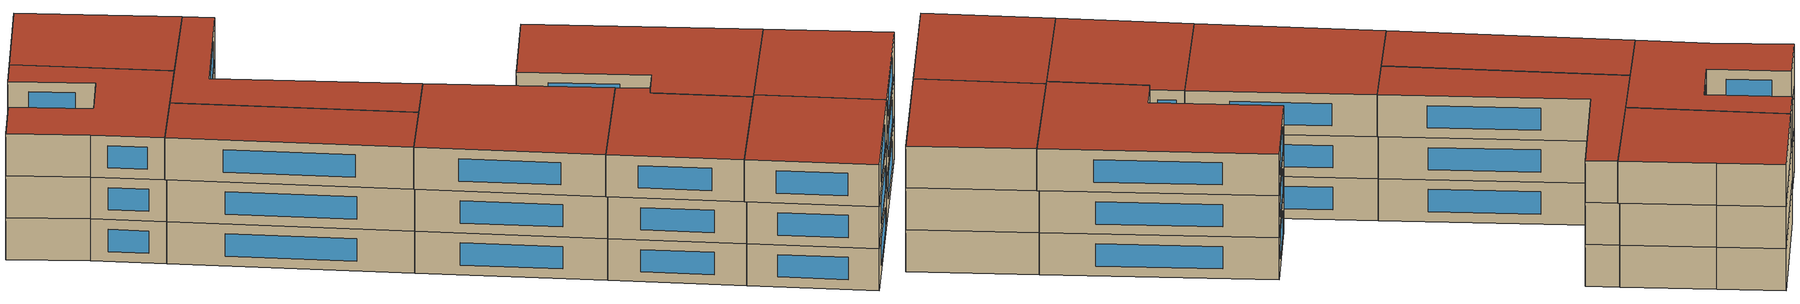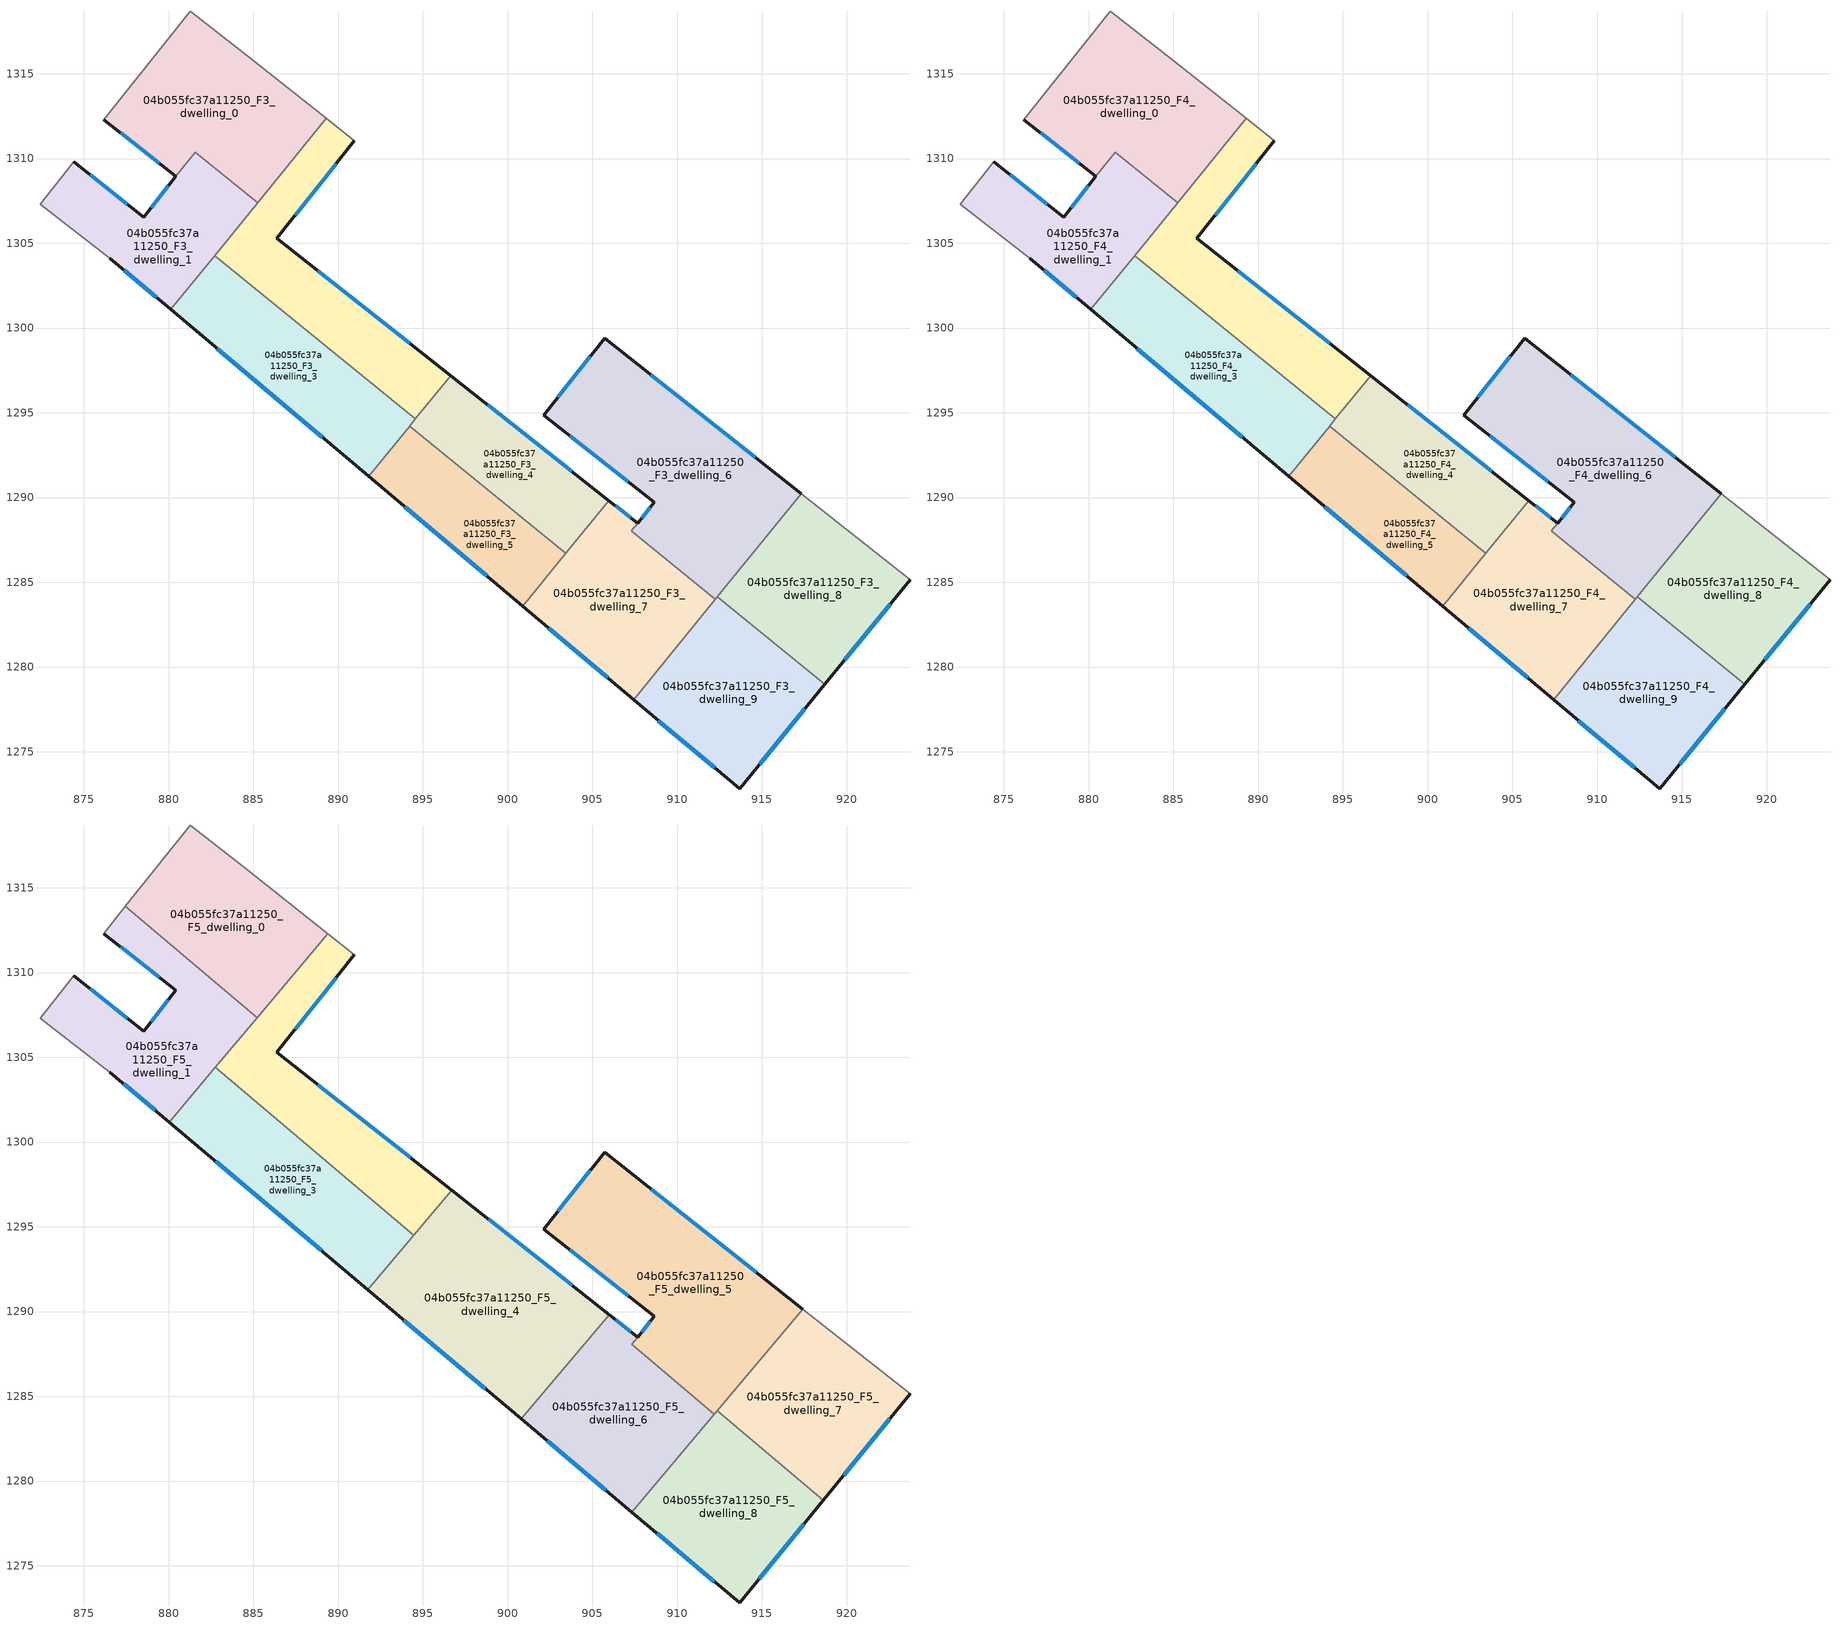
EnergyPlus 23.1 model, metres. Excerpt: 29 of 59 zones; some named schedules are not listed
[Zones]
04b055fc37a11250_F3_dwelling_0
 floor to 04b055fc37a11250_F2_dwelling_0 (EU_floor_Construction): 884.63,1316.06 889.3,1312.37 885.25,1307.39 881.58,1310.38 880.44,1308.95 876.19,1312.3 881.28,1318.7 z9
 wall outside (EU_wall_Construction): 876.19,1312.3 880.44,1308.95 z9:12
 wall adiabatic (EU_wall_Construction): 889.3,1312.37 884.63,1316.06 881.28,1318.7 876.19,1312.3 z9:12
 wall to 04b055fc37a11250_F3_dwelling_2 (EU_wall_Construction): 885.25,1307.39 889.3,1312.37 z9:12
 wall to 04b055fc37a11250_F3_dwelling_1 (EU_wall_Construction): 880.44,1308.95 881.58,1310.38 885.25,1307.39 z9:12
 window (EU_Window_Construction): 877.19,1311.51 879.44,1309.74 z9.7:11.3
04b055fc37a11250_F3_dwelling_1
 floor to 04b055fc37a11250_F2_dwelling_1 (EU_floor_Construction): 885.25,1307.39 880.13,1301.1 876.54,1304.13 872.42,1307.29 874.41,1309.8 878.53,1306.55 880.44,1308.95 881.59,1310.38 z9
 wall outside (EU_wall_Construction): 876.54,1304.13 880.13,1301.1 / 880.44,1308.95 878.53,1306.55 874.41,1309.8 z9:12
 wall adiabatic (EU_wall_Construction): 874.41,1309.8 872.42,1307.29 876.54,1304.13 z9:12
 wall to 04b055fc37a11250_F3_dwelling_3 (EU_wall_Construction): 880.13,1301.1 882.72,1304.28 z9:12
 wall to 04b055fc37a11250_F3_dwelling_2 (EU_wall_Construction): 882.72,1304.28 885.25,1307.39 z9:12
 window (EU_Window_Construction): 877.38,1303.42 879.29,1301.81 / 877.56,1307.31 875.38,1309.04 / 879.99,1308.38 878.97,1307.11 z9.7:11.3
04b055fc37a11250_F3_dwelling_2
 floor to 04b055fc37a11250_F2_dwelling_2 (EU_floor_Construction): 890.97,1311.05 886.39,1305.3 896.65,1297.2 894.57,1294.64 882.72,1304.28 889.3,1312.37 z9
 wall outside (EU_wall_Construction): 896.65,1297.2 886.39,1305.3 890.97,1311.05 z9:12
 wall to 04b055fc37a11250_F3_dwelling_3 (EU_wall_Construction): 882.72,1304.28 894.57,1294.64 z9:12
 wall adiabatic (EU_wall_Construction): 890.97,1311.05 889.3,1312.37 z9:12
 wall to 04b055fc37a11250_F3_dwelling_4 (EU_wall_Construction): 894.57,1294.64 896.65,1297.2 z9:12
 window (EU_Window_Construction): 894.24,1299.1 888.8,1303.39 / 887.47,1306.65 889.89,1309.7 z9.7:11.3
04b055fc37a11250_F3_dwelling_3
 floor to 04b055fc37a11250_F2_dwelling_3 (EU_floor_Construction): 894.57,1294.64 891.81,1291.25 880.13,1301.1 882.72,1304.28 z9
 wall outside (EU_wall_Construction): 880.13,1301.1 891.81,1291.25 z9:12
 wall to 04b055fc37a11250_F3_dwelling_5 (EU_wall_Construction): 891.81,1291.25 894.22,1294.22 z9:12
 wall to 04b055fc37a11250_F3_dwelling_4 (EU_wall_Construction): 894.22,1294.22 894.57,1294.64 z9:12
 window (EU_Window_Construction): 882.88,1298.79 889.07,1293.56 z9.7:11.3
04b055fc37a11250_F3_dwelling_4
 floor to 04b055fc37a11250_F2_dwelling_4 (EU_floor_Construction): 905.98,1289.83 903.45,1286.71 894.22,1294.22 896.65,1297.2 z9
 wall outside (EU_wall_Construction): 905.98,1289.83 896.65,1297.2 z9:12
 wall to 04b055fc37a11250_F3_dwelling_5 (EU_wall_Construction): 894.22,1294.22 903.45,1286.71 z9:12
 wall to 04b055fc37a11250_F3_dwelling_7 (EU_wall_Construction): 903.45,1286.71 905.98,1289.83 z9:12
 window (EU_Window_Construction): 903.79,1291.56 898.84,1295.47 z9.7:11.3
04b055fc37a11250_F3_dwelling_5
 floor to 04b055fc37a11250_F2_dwelling_5 (EU_floor_Construction): 903.45,1286.71 900.9,1283.58 891.81,1291.25 894.22,1294.22 z9
 wall outside (EU_wall_Construction): 891.81,1291.25 900.9,1283.58 z9:12
 wall to 04b055fc37a11250_F3_dwelling_7 (EU_wall_Construction): 900.9,1283.58 903.45,1286.71 z9:12
 window (EU_Window_Construction): 893.95,1289.45 898.77,1285.38 z9.7:11.3
04b055fc37a11250_F3_dwelling_6
 floor to 04b055fc37a11250_F2_dwelling_6 (EU_floor_Construction): 917.32,1290.23 912.26,1284.01 907.31,1288.03 908.66,1289.72 902.13,1294.86 905.73,1299.39 z9
 wall outside (EU_wall_Construction): 917.32,1290.23 905.73,1299.39 902.13,1294.86 908.66,1289.72 907.68,1288.49 z9:12
 wall to 04b055fc37a11250_F3_dwelling_7 (EU_wall_Construction): 907.68,1288.49 907.31,1288.03 / 907.32,1288.03 912.26,1284.01 z9:12
 wall to 04b055fc37a11250_F3_dwelling_8 (EU_wall_Construction): 912.37,1284.15 917.32,1290.23 z9:12
 wall to 04b055fc37a11250_F3_dwelling_9 (EU_wall_Construction): 912.26,1284.01 912.37,1284.15 z9:12
 window (EU_Window_Construction): 908.43,1289.43 907.91,1288.78 / 903.66,1293.65 907.12,1290.93 / 904.89,1298.33 902.98,1295.93 / 914.6,1292.38 908.45,1297.24 z9.7:11.3
04b055fc37a11250_F3_dwelling_7
 floor to 04b055fc37a11250_F2_dwelling_7 (EU_floor_Construction): 907.68,1288.49 907.31,1288.03 912.26,1284.01 907.43,1278.08 900.9,1283.58 905.98,1289.83 z9
 wall outside (EU_wall_Construction): 900.9,1283.58 907.43,1278.08 / 907.68,1288.49 905.98,1289.83 z9:12
 wall to 04b055fc37a11250_F3_dwelling_9 (EU_wall_Construction): 907.43,1278.08 912.26,1284.01 z9:12
 window (EU_Window_Construction): 902.44,1282.29 905.9,1279.37 / 907.28,1288.8 906.38,1289.51 z9.7:11.3
04b055fc37a11250_F3_dwelling_8
 floor to 04b055fc37a11250_F2_dwelling_8 (EU_floor_Construction): 923.74,1285.16 918.72,1278.99 912.38,1284.15 917.32,1290.23 z9
 wall outside (EU_wall_Construction): 918.72,1278.99 923.74,1285.16 z9:12
 wall to 04b055fc37a11250_F3_dwelling_9 (EU_wall_Construction): 912.38,1284.15 918.72,1278.99 z9:12
 wall adiabatic (EU_wall_Construction): 923.74,1285.16 917.32,1290.23 z9:12
 window (EU_Window_Construction): 919.9,1280.44 922.56,1283.71 z9.7:11.3
04b055fc37a11250_F3_dwelling_9
 floor to 04b055fc37a11250_F2_dwelling_9 (EU_floor_Construction): 918.72,1278.99 913.7,1272.81 907.43,1278.08 912.38,1284.15 z9
 wall outside (EU_wall_Construction): 907.43,1278.08 913.7,1272.81 918.72,1278.99 z9:12
 window (EU_Window_Construction): 908.9,1276.84 912.23,1274.05 / 914.88,1274.26 917.54,1277.54 z9.7:11.3
04b055fc37a11250_F4_dwelling_0
 floor to 04b055fc37a11250_F3_dwelling_0 (EU_floor_Construction): 884.63,1316.06 889.3,1312.37 885.25,1307.39 881.58,1310.38 880.44,1308.95 876.19,1312.3 881.28,1318.7 z12
 wall outside (EU_wall_Construction): 876.19,1312.3 880.44,1308.95 z12:15
 wall adiabatic (EU_wall_Construction): 889.3,1312.37 884.63,1316.06 881.28,1318.7 876.19,1312.3 z12:15
 wall to 04b055fc37a11250_F4_dwelling_2 (EU_wall_Construction): 885.25,1307.39 889.3,1312.37 z12:15
 wall to 04b055fc37a11250_F4_dwelling_1 (EU_wall_Construction): 880.44,1308.95 881.58,1310.38 885.25,1307.39 z12:15
 window (EU_Window_Construction): 877.19,1311.51 879.44,1309.74 z12.7:14.3
04b055fc37a11250_F4_dwelling_1
 floor to 04b055fc37a11250_F3_dwelling_1 (EU_floor_Construction): 885.25,1307.39 880.13,1301.1 876.54,1304.13 872.42,1307.29 874.41,1309.8 878.53,1306.55 880.44,1308.95 881.59,1310.38 z12
 wall outside (EU_wall_Construction): 876.54,1304.13 880.13,1301.1 / 880.44,1308.95 878.53,1306.55 874.41,1309.8 z12:15
 wall adiabatic (EU_wall_Construction): 874.41,1309.8 872.42,1307.29 876.54,1304.13 z12:15
 wall to 04b055fc37a11250_F4_dwelling_3 (EU_wall_Construction): 880.13,1301.1 882.72,1304.28 z12:15
 wall to 04b055fc37a11250_F4_dwelling_2 (EU_wall_Construction): 882.72,1304.28 885.25,1307.39 z12:15
 window (EU_Window_Construction): 877.38,1303.42 879.29,1301.81 / 877.56,1307.31 875.38,1309.04 / 879.99,1308.38 878.97,1307.11 z12.7:14.3
04b055fc37a11250_F4_dwelling_2
 floor to 04b055fc37a11250_F3_dwelling_2 (EU_floor_Construction): 890.97,1311.05 886.39,1305.3 896.65,1297.2 894.57,1294.64 882.72,1304.28 889.3,1312.37 z12
 wall outside (EU_wall_Construction): 896.65,1297.2 886.39,1305.3 890.97,1311.05 z12:15
 wall to 04b055fc37a11250_F4_dwelling_3 (EU_wall_Construction): 882.72,1304.28 894.57,1294.64 z12:15
 wall adiabatic (EU_wall_Construction): 890.97,1311.05 889.3,1312.37 z12:15
 wall to 04b055fc37a11250_F4_dwelling_4 (EU_wall_Construction): 894.57,1294.64 896.65,1297.2 z12:15
 window (EU_Window_Construction): 894.24,1299.1 888.8,1303.39 / 887.47,1306.65 889.89,1309.7 z12.7:14.3
04b055fc37a11250_F4_dwelling_3
 floor to 04b055fc37a11250_F3_dwelling_3 (EU_floor_Construction): 894.57,1294.64 891.81,1291.25 880.13,1301.1 882.72,1304.28 z12
 wall outside (EU_wall_Construction): 880.13,1301.1 891.81,1291.25 z12:15
 wall to 04b055fc37a11250_F4_dwelling_5 (EU_wall_Construction): 891.81,1291.25 894.22,1294.22 z12:15
 wall to 04b055fc37a11250_F4_dwelling_4 (EU_wall_Construction): 894.22,1294.22 894.57,1294.64 z12:15
 window (EU_Window_Construction): 882.88,1298.79 889.07,1293.56 z12.7:14.3
04b055fc37a11250_F4_dwelling_4
 floor to 04b055fc37a11250_F3_dwelling_4 (EU_floor_Construction): 905.98,1289.83 903.45,1286.71 894.22,1294.22 896.65,1297.2 z12
 wall outside (EU_wall_Construction): 905.98,1289.83 896.65,1297.2 z12:15
 wall to 04b055fc37a11250_F4_dwelling_5 (EU_wall_Construction): 894.22,1294.22 903.45,1286.71 z12:15
 wall to 04b055fc37a11250_F4_dwelling_7 (EU_wall_Construction): 903.45,1286.71 905.98,1289.83 z12:15
 window (EU_Window_Construction): 903.79,1291.56 898.84,1295.47 z12.7:14.3
 ceiling adiabatic (EU_roof_Construction): 903.4,1286.75 905.7,1289.48 905.98,1289.82 896.7,1297.16 894.24,1294.24 894.22,1294.22 z15; 894.24,1294.24 896.7,1297.16 896.65,1297.2 z15
04b055fc37a11250_F4_dwelling_5
 floor to 04b055fc37a11250_F3_dwelling_5 (EU_floor_Construction): 903.45,1286.71 900.9,1283.58 891.81,1291.25 894.22,1294.22 z12
 wall outside (EU_wall_Construction): 891.81,1291.25 900.9,1283.58 z12:15
 wall to 04b055fc37a11250_F4_dwelling_7 (EU_wall_Construction): 900.9,1283.58 903.45,1286.71 z12:15
 window (EU_Window_Construction): 893.95,1289.45 898.77,1285.38 z12.7:14.3
 ceiling adiabatic (EU_roof_Construction): 900.8,1283.67 903.4,1286.75 894.22,1294.22 891.81,1291.25 z15
04b055fc37a11250_F4_dwelling_6
 floor to 04b055fc37a11250_F3_dwelling_6 (EU_floor_Construction): 917.32,1290.23 912.26,1284.01 907.31,1288.03 908.66,1289.72 902.13,1294.86 905.73,1299.39 z12
 wall outside (EU_wall_Construction): 917.32,1290.23 905.73,1299.39 902.13,1294.86 908.66,1289.72 907.68,1288.49 z12:15
 wall to 04b055fc37a11250_F4_dwelling_7 (EU_wall_Construction): 907.68,1288.49 907.31,1288.03 / 907.32,1288.03 912.26,1284.01 z12:15
 wall to 04b055fc37a11250_F4_dwelling_8 (EU_wall_Construction): 912.37,1284.15 917.32,1290.23 z12:15
 wall to 04b055fc37a11250_F4_dwelling_9 (EU_wall_Construction): 912.26,1284.01 912.37,1284.15 z12:15
 window (EU_Window_Construction): 908.43,1289.43 907.91,1288.78 / 903.66,1293.65 907.12,1290.93 / 904.89,1298.33 902.98,1295.93 / 914.6,1292.38 908.45,1297.24 z12.7:14.3
04b055fc37a11250_F4_dwelling_7
 floor to 04b055fc37a11250_F3_dwelling_7 (EU_floor_Construction): 907.68,1288.49 907.31,1288.03 912.26,1284.01 907.43,1278.08 900.9,1283.58 905.98,1289.83 z12
 wall outside (EU_wall_Construction): 900.9,1283.58 907.43,1278.08 / 907.68,1288.49 905.98,1289.83 z12:15
 wall to 04b055fc37a11250_F4_dwelling_9 (EU_wall_Construction): 907.43,1278.08 912.26,1284.01 z12:15
 window (EU_Window_Construction): 902.44,1282.29 905.9,1279.37 / 907.28,1288.8 906.38,1289.51 z12.7:14.3
04b055fc37a11250_F4_dwelling_8
 floor to 04b055fc37a11250_F3_dwelling_8 (EU_floor_Construction): 923.74,1285.16 918.72,1278.99 912.38,1284.15 917.32,1290.23 z12
 wall outside (EU_wall_Construction): 918.72,1278.99 923.74,1285.16 z12:15
 wall to 04b055fc37a11250_F4_dwelling_9 (EU_wall_Construction): 912.38,1284.15 918.72,1278.99 z12:15
 wall adiabatic (EU_wall_Construction): 923.74,1285.16 917.32,1290.23 z12:15
 window (EU_Window_Construction): 919.9,1280.44 922.56,1283.71 z12.7:14.3
04b055fc37a11250_F4_dwelling_9
 floor to 04b055fc37a11250_F3_dwelling_9 (EU_floor_Construction): 918.72,1278.99 913.7,1272.81 907.43,1278.08 912.38,1284.15 z12
 wall outside (EU_wall_Construction): 907.43,1278.08 913.7,1272.81 918.72,1278.99 z12:15
 window (EU_Window_Construction): 908.9,1276.84 912.23,1274.05 / 914.88,1274.26 917.54,1277.54 z12.7:14.3
04b055fc37a11250_F5_dwelling_0
 floor to 04b055fc37a11250_F4_dwelling_0 (EU_floor_Construction): 884.63,1316.06 889.3,1312.37 885.25,1307.39 883.27,1309 877.46,1313.9 881.28,1318.7 z15
 floor to 04b055fc37a11250_F4_dwelling_2 (EU_floor_Construction): 889.4,1312.29 885.24,1307.35 885.22,1307.36 889.3,1312.37 z15
 floor to 04b055fc37a11250_F4_dwelling_1 (EU_floor_Construction): 885.25,1307.39 885.22,1307.36 883.27,1309 z15
 wall to 04b055fc37a11250_F5_dwelling_1 (EU_wall_Construction): 877.46,1313.9 885.24,1307.35 z15:18
 wall adiabatic (EU_wall_Construction): 889.4,1312.29 884.63,1316.06 881.28,1318.7 877.46,1313.9 z15:18
 wall to 04b055fc37a11250_F5_dwelling_2 (EU_wall_Construction): 885.24,1307.35 889.4,1312.29 z15:18
 roof outside (EU_roof_Construction): 885.24,1307.35 889.4,1312.29 884.63,1316.06 881.28,1318.7 877.46,1313.9 z18
04b055fc37a11250_F5_dwelling_1
 floor to 04b055fc37a11250_F4_dwelling_1 (EU_floor_Construction): 883.27,1309.01 885.22,1307.36 884.7,1306.71 880.04,1301.18 876.54,1304.13 872.42,1307.29 874.41,1309.8 878.53,1306.55 880.44,1308.95 881.59,1310.38 z15
 floor to 04b055fc37a11250_F4_dwelling_0 (EU_floor_Construction): 881.59,1310.38 880.44,1308.95 876.19,1312.3 877.46,1313.9 883.27,1309.01 z15
 wall outside (EU_wall_Construction): 876.19,1312.3 880.44,1308.95 878.53,1306.55 874.41,1309.8 / 876.54,1304.13 880.04,1301.18 z15:18
 wall adiabatic (EU_wall_Construction): 877.46,1313.9 876.19,1312.3 / 874.41,1309.8 872.42,1307.29 876.54,1304.13 z15:18
 wall to 04b055fc37a11250_F5_dwelling_3 (EU_wall_Construction): 880.04,1301.18 882.75,1304.4 z15:18
 wall to 04b055fc37a11250_F5_dwelling_2 (EU_wall_Construction): 882.75,1304.4 885.24,1307.35 z15:18
 window (EU_Window_Construction): 879.99,1308.39 878.98,1307.11 / 877.19,1311.51 879.44,1309.74 / 877.36,1303.44 879.21,1301.87 / 877.56,1307.31 875.38,1309.04 z15.7:17.3
 roof outside (EU_roof_Construction): 880.04,1301.18 885.24,1307.35 877.46,1313.9 876.19,1312.3 880.44,1308.95 878.53,1306.55 874.41,1309.8 872.42,1307.29 876.54,1304.13 z18
04b055fc37a11250_F5_dwelling_2
 floor to 04b055fc37a11250_F4_dwelling_2 (EU_floor_Construction): 890.97,1311.05 886.39,1305.3 896.65,1297.2 894.57,1294.64 887.89,1300.07 882.79,1304.37 884.7,1306.71 889.4,1312.29 z15
 floor to 04b055fc37a11250_F4_dwelling_3 (EU_floor_Construction): 894.57,1294.64 894.47,1294.52 887.89,1300.07 z15
 floor to 04b055fc37a11250_F4_dwelling_1 (EU_floor_Construction): 884.69,1306.7 882.79,1304.37 882.75,1304.4 z15
 floor adiabatic (EU_floor_Construction): 896.7,1297.16 894.47,1294.52 896.65,1297.2 z15
 wall outside (EU_wall_Construction): 896.7,1297.16 886.39,1305.3 890.97,1311.05 z15:18
 wall to 04b055fc37a11250_F5_dwelling_3 (EU_wall_Construction): 882.75,1304.4 894.48,1294.52 z15:18
 wall adiabatic (EU_wall_Construction): 890.97,1311.05 889.4,1312.29 z15:18
 wall to 04b055fc37a11250_F5_dwelling_4 (EU_wall_Construction): 894.48,1294.52 896.7,1297.16 z15:18
 window (EU_Window_Construction): 894.28,1299.07 888.81,1303.39 / 887.47,1306.65 889.89,1309.7 z15.7:17.3
 roof outside (EU_roof_Construction): 894.48,1294.52 896.7,1297.16 886.39,1305.3 890.97,1311.05 889.4,1312.29 882.75,1304.4 z18
04b055fc37a11250_F5_dwelling_3
 floor to 04b055fc37a11250_F4_dwelling_3 (EU_floor_Construction): 887.89,1300.07 894.47,1294.52 894.25,1294.25 891.76,1291.29 880.13,1301.1 882.72,1304.28 z15
 floor to 04b055fc37a11250_F4_dwelling_1 (EU_floor_Construction): 882.79,1304.37 880.13,1301.1 880.04,1301.18 882.75,1304.4 z15
 floor to 04b055fc37a11250_F4_dwelling_2 (EU_floor_Construction): 887.89,1300.07 882.72,1304.28 882.79,1304.37 z15
 wall outside (EU_wall_Construction): 880.04,1301.18 891.76,1291.29 z15:18
 wall to 04b055fc37a11250_F5_dwelling_4 (EU_wall_Construction): 891.76,1291.29 894.48,1294.52 z15:18
 window (EU_Window_Construction): 882.79,1298.86 889.01,1293.62 z15.7:17.3
 roof outside (EU_roof_Construction): 891.76,1291.29 894.48,1294.52 882.75,1304.4 880.04,1301.18 z18
04b055fc37a11250_F5_dwelling_4
 floor to 04b055fc37a11250_F4_dwelling_3 (EU_floor_Construction): 894.25,1294.25 891.81,1291.25 891.76,1291.29 z15
 floor adiabatic (EU_floor_Construction): 905.99,1289.82 900.8,1283.67 891.81,1291.25 894.25,1294.25 896.7,1297.16 z15
 wall outside (EU_wall_Construction): 905.99,1289.82 896.7,1297.16 / 891.76,1291.29 900.8,1283.67 z15:18
 wall to 04b055fc37a11250_F5_dwelling_6 (EU_wall_Construction): 900.8,1283.67 905.99,1289.82 z15:18
 window (EU_Window_Construction): 903.81,1291.54 898.88,1295.43 / 893.88,1289.5 898.68,1285.46 z15.7:17.3
 roof outside (EU_roof_Construction): 900.8,1283.67 905.99,1289.82 896.7,1297.16 891.76,1291.29 z18
04b055fc37a11250_F5_dwelling_5
 floor to 04b055fc37a11250_F4_dwelling_6 (EU_floor_Construction): 917.32,1290.23 912.37,1284.15 912.25,1284.01 909.11,1286.57 907.34,1288.06 908.66,1289.72 902.13,1294.86 905.73,1299.39 z15
 floor to 04b055fc37a11250_F4_dwelling_7 (EU_floor_Construction): 912.25,1284.01 912.21,1283.96 909.11,1286.57 z15
 floor to 04b055fc37a11250_F4_dwelling_8 (EU_floor_Construction): 917.43,1290.15 912.41,1284.2 917.32,1290.23 z15
 wall outside (EU_wall_Construction): 917.43,1290.15 905.73,1299.39 902.13,1294.86 908.66,1289.72 907.68,1288.49 z15:18
 wall to 04b055fc37a11250_F5_dwelling_6 (EU_wall_Construction): 907.68,1288.49 907.34,1288.06 912.21,1283.96 z15:18
 wall to 04b055fc37a11250_F5_dwelling_7 (EU_wall_Construction): 912.38,1284.16 917.43,1290.15 z15:18
 wall to 04b055fc37a11250_F5_dwelling_8 (EU_wall_Construction): 912.21,1283.96 912.38,1284.16 z15:18
 window (EU_Window_Construction): 908.43,1289.43 907.91,1288.78 / 903.66,1293.65 907.12,1290.93 / 904.89,1298.33 902.98,1295.93 / 914.68,1292.32 908.48,1297.22 z15.7:17.3
 roof outside (EU_roof_Construction): 912.21,1283.96 917.43,1290.15 905.73,1299.39 902.13,1294.86 908.66,1289.72 907.34,1288.06 z18
04b055fc37a11250_F5_dwelling_6
 floor to 04b055fc37a11250_F4_dwelling_5 (EU_floor_Construction): 903.45,1286.71 900.9,1283.58 900.8,1283.67 903.4,1286.75 z15
 floor to 04b055fc37a11250_F4_dwelling_4 (EU_floor_Construction): 905.7,1289.48 903.45,1286.71 903.4,1286.75 z15
 floor to 04b055fc37a11250_F4_dwelling_6 (EU_floor_Construction): 907.68,1288.49 907.34,1288.06 909.11,1286.57 907.31,1288.03 z15
 floor to 04b055fc37a11250_F4_dwelling_7 (EU_floor_Construction): 909.11,1286.57 912.21,1283.96 907.33,1278.17 900.9,1283.58 905.7,1289.48 905.99,1289.82 907.68,1288.49 907.31,1288.03 z15
 wall outside (EU_wall_Construction): 900.8,1283.67 907.33,1278.17 / 907.68,1288.49 905.99,1289.82 z15:18
 wall to 04b055fc37a11250_F5_dwelling_8 (EU_wall_Construction): 907.33,1278.17 912.21,1283.96 z15:18
 window (EU_Window_Construction): 902.33,1282.38 905.8,1279.46 / 907.28,1288.8 906.38,1289.51 z15.7:17.3
 roof outside (EU_roof_Construction): 907.33,1278.17 912.21,1283.96 907.34,1288.06 907.68,1288.49 905.99,1289.82 900.8,1283.67 z18
04b055fc37a11250_F5_dwelling_7
 floor to 04b055fc37a11250_F4_dwelling_8 (EU_floor_Construction): 923.74,1285.16 918.72,1278.99 912.63,1283.94 912.38,1284.16 912.41,1284.2 917.43,1290.15 z15
 floor to 04b055fc37a11250_F4_dwelling_9 (EU_floor_Construction): 918.72,1278.99 918.64,1278.88 912.63,1283.94 z15
 wall outside (EU_wall_Construction): 918.64,1278.88 923.74,1285.16 z15:18
 wall to 04b055fc37a11250_F5_dwelling_8 (EU_wall_Construction): 912.38,1284.16 918.64,1278.88 z15:18
 wall adiabatic (EU_wall_Construction): 923.74,1285.16 917.43,1290.15 z15:18
 window (EU_Window_Construction): 919.84,1280.36 922.54,1283.69 z15.7:17.3
 roof outside (EU_roof_Construction): 918.64,1278.88 923.74,1285.16 917.43,1290.15 912.38,1284.16 z18
04b055fc37a11250_F5_dwelling_8
 floor outside (EU_floor_Construction): 912.38,1284.15 912.26,1284.01 907.33,1278.17 z15
 floor to 04b055fc37a11250_F4_dwelling_9 (EU_floor_Construction): 918.64,1278.88 913.7,1272.81 907.43,1278.08 912.38,1284.15 912.63,1283.94 z15
 floor to 04b055fc37a11250_F4_dwelling_7 (EU_floor_Construction): 912.26,1284.01 907.43,1278.08 907.33,1278.17 z15
 wall outside (EU_wall_Construction): 907.33,1278.17 913.7,1272.81 918.64,1278.88 z15:18
 window (EU_Window_Construction): 908.82,1276.91 912.2,1274.07 / 914.86,1274.24 917.48,1277.46 z15.7:17.3
 roof outside (EU_roof_Construction): 913.7,1272.81 918.64,1278.88 912.38,1284.16 907.33,1278.17 z18
[Building]
EU S2 Campaign: North Axis=0; Terrain=City; Solar Distribution=FullExterior
[Site:Location]
Budapest.Ferenc.Liszt.Intl.AP: Latitude=47.437; Longitude=19.256; Time Zone=1; Elevation=185
[SizingPeriod:WeatherFileDays]
AnnualSizingPeriod: Begin Month=1; Begin Day of Month=1; End Month=12; End Day of Month=31; Day of Week for Start Day=Monday; Use Weather File Daylight Saving Period=No; Use Weather File Rain and Snow Indicators=No
[MATERIAL]
EU_InternalMass_Material: Roughness=MediumRough; Thickness=0.1; Conductivity=1; Density=1800; Specific Heat=900; Thermal Absorptance=0.9; Solar Absorptance=0.7; Visible Absorptance=0.7
[MATERIAL:NOMASS] Roughness=MediumRough; Thermal Absorptance=0.9; Solar Absorptance=0.7; Visible Absorptance=0.7
Name | Thermal Resistance
EU_wall_NoMass | 0.832559
EU_roof_NoMass | 1.39638
EU_floor_NoMass | 0.872794
[WINDOWMATERIAL:SIMPLEGLAZINGSYSTEM]
EU_Window_SimpleGlazing: UFactor=2.79869; Solar Heat Gain Coefficient=0.75; Visible Transmittance=0.75
[CONSTRUCTION]
EU_wall_Construction: EU_wall_NoMass
EU_roof_Construction: EU_roof_NoMass
EU_floor_Construction: EU_floor_NoMass
EU_Window_Construction: EU_Window_SimpleGlazing
EU_InternalMass_Construction: EU_InternalMass_Material
[ZONE] Type=1; Multiplier=1; Ceiling Height=autocalculate; Floor Area=autocalculate; Part of Total Floor Area=Yes
Name | Volume
04b055fc37a11250_F3_dwelling_0; 04b055fc37a11250_F4_dwelling_0 | 224.225
04b055fc37a11250_F5_dwelling_0 | 193.878
04b055fc37a11250_F3_dwelling_1; 04b055fc37a11250_F4_dwelling_1 | 163.487
04b055fc37a11250_F5_dwelling_1; 04b055fc37a11250_F3_dwelling_3; 04b055fc37a11250_F4_dwelling_3 | 193.87
04b055fc37a11250_F3_dwelling_2; 04b055fc37a11250_F4_dwelling_2 | 193.877
04b055fc37a11250_F5_dwelling_2 | 193.854
04b055fc37a11250_F5_dwelling_3 | 193.859
04b055fc37a11250_F3_dwelling_4; 04b055fc37a11250_F4_dwelling_4 | 140.153
04b055fc37a11250_F5_dwelling_4 | 278.77
04b055fc37a11250_F3_dwelling_5; 04b055fc37a11250_F4_dwelling_5 | 140.13
04b055fc37a11250_F5_dwelling_5 | 299.537
04b055fc37a11250_F3_dwelling_6; 04b055fc37a11250_F4_dwelling_6 | 297.654
04b055fc37a11250_F5_dwelling_6 | 197.139
04b055fc37a11250_F3_dwelling_7; 04b055fc37a11250_F4_dwelling_7 | 197.529
04b055fc37a11250_F5_dwelling_7 | 193.856
04b055fc37a11250_F3_dwelling_8; 04b055fc37a11250_F4_dwelling_8 | 193.865
04b055fc37a11250_F5_dwelling_8 | 193.883
04b055fc37a11250_F3_dwelling_9; 04b055fc37a11250_F4_dwelling_9 | 193.862
[INTERNALMASS] Construction=EU_InternalMass_Construction
Name | Zone or ZoneList | Surface Area
04b055fc37a11250_F3_dwelling_0_EU_InternalMass | 04b055fc37a11250_F3_dwelling_0 | 74.7411
04b055fc37a11250_F3_dwelling_1_EU_InternalMass | 04b055fc37a11250_F3_dwelling_1 | 54.5002
04b055fc37a11250_F3_dwelling_2_EU_InternalMass | 04b055fc37a11250_F3_dwelling_2 | 64.6256
04b055fc37a11250_F3_dwelling_3_EU_InternalMass | 04b055fc37a11250_F3_dwelling_3 | 64.6232
04b055fc37a11250_F3_dwelling_4_EU_InternalMass | 04b055fc37a11250_F3_dwelling_4 | 46.7178
04b055fc37a11250_F3_dwelling_5_EU_InternalMass | 04b055fc37a11250_F3_dwelling_5 | 46.7098
04b055fc37a11250_F3_dwelling_6_EU_InternalMass | 04b055fc37a11250_F3_dwelling_6 | 99.2135
04b055fc37a11250_F3_dwelling_7_EU_InternalMass | 04b055fc37a11250_F3_dwelling_7 | 65.853
04b055fc37a11250_F3_dwelling_8_EU_InternalMass | 04b055fc37a11250_F3_dwelling_8 | 64.6218
04b055fc37a11250_F3_dwelling_9_EU_InternalMass | 04b055fc37a11250_F3_dwelling_9 | 64.6206
04b055fc37a11250_F4_dwelling_0_EU_InternalMass | 04b055fc37a11250_F4_dwelling_0 | 74.7411
04b055fc37a11250_F4_dwelling_1_EU_InternalMass | 04b055fc37a11250_F4_dwelling_1 | 54.5002
04b055fc37a11250_F4_dwelling_2_EU_InternalMass | 04b055fc37a11250_F4_dwelling_2 | 64.6256
04b055fc37a11250_F4_dwelling_3_EU_InternalMass | 04b055fc37a11250_F4_dwelling_3 | 64.6232
04b055fc37a11250_F4_dwelling_4_EU_InternalMass | 04b055fc37a11250_F4_dwelling_4 | 46.7178
04b055fc37a11250_F4_dwelling_5_EU_InternalMass | 04b055fc37a11250_F4_dwelling_5 | 46.7098
04b055fc37a11250_F4_dwelling_6_EU_InternalMass | 04b055fc37a11250_F4_dwelling_6 | 99.2135
04b055fc37a11250_F4_dwelling_7_EU_InternalMass | 04b055fc37a11250_F4_dwelling_7 | 65.853
04b055fc37a11250_F4_dwelling_8_EU_InternalMass | 04b055fc37a11250_F4_dwelling_8 | 64.6218
04b055fc37a11250_F4_dwelling_9_EU_InternalMass | 04b055fc37a11250_F4_dwelling_9 | 64.6206
04b055fc37a11250_F5_dwelling_0_EU_InternalMass | 04b055fc37a11250_F5_dwelling_0 | 64.626
04b055fc37a11250_F5_dwelling_1_EU_InternalMass | 04b055fc37a11250_F5_dwelling_1 | 64.6234
04b055fc37a11250_F5_dwelling_2_EU_InternalMass | 04b055fc37a11250_F5_dwelling_2 | 64.6179
04b055fc37a11250_F5_dwelling_3_EU_InternalMass | 04b055fc37a11250_F5_dwelling_3 | 64.6197
04b055fc37a11250_F5_dwelling_4_EU_InternalMass | 04b055fc37a11250_F5_dwelling_4 | 92.9262
04b055fc37a11250_F5_dwelling_5_EU_InternalMass | 04b055fc37a11250_F5_dwelling_5 | 99.8458
04b055fc37a11250_F5_dwelling_6_EU_InternalMass | 04b055fc37a11250_F5_dwelling_6 | 65.719
04b055fc37a11250_F5_dwelling_7_EU_InternalMass | 04b055fc37a11250_F5_dwelling_7 | 64.6185
04b055fc37a11250_F5_dwelling_8_EU_InternalMass | 04b055fc37a11250_F5_dwelling_8 | 64.6278
[OTHEREQUIPMENT] Fuel Type=Electricity; Design Level Calculation Method=Watts/Area; Power per Zone Floor Area=1; Fraction Latent=0; Fraction Radiant=0; Fraction Lost=0; Carbon Dioxide Generation Rate=0; EndUse Subcategory=EU_Step8_InternalGains
Name | Zone or ZoneList or Space or SpaceList | Schedule
EU_Step8_InternalGain_04b055fc37a11250_F3_dwelling_0_f000 | 04b055fc37a11250_F3_dwelling_0 | EU_Step8_GainSchedule_04b055fc37a11250_F3_dwelling_0_f000
EU_Step8_InternalGain_04b055fc37a11250_F3_dwelling_1_f000 | 04b055fc37a11250_F3_dwelling_1 | EU_Step8_GainSchedule_04b055fc37a11250_F3_dwelling_1_f000
EU_Step8_InternalGain_04b055fc37a11250_F3_dwelling_2_f000 | 04b055fc37a11250_F3_dwelling_2 | EU_Step8_GainSchedule_04b055fc37a11250_F3_dwelling_2_f000
EU_Step8_InternalGain_04b055fc37a11250_F3_dwelling_3_f000 | 04b055fc37a11250_F3_dwelling_3 | EU_Step8_GainSchedule_04b055fc37a11250_F3_dwelling_3_f000
EU_Step8_InternalGain_04b055fc37a11250_F3_dwelling_4_f000 | 04b055fc37a11250_F3_dwelling_4 | EU_Step8_GainSchedule_04b055fc37a11250_F3_dwelling_4_f000
EU_Step8_InternalGain_04b055fc37a11250_F3_dwelling_5_f000 | 04b055fc37a11250_F3_dwelling_5 | EU_Step8_GainSchedule_04b055fc37a11250_F3_dwelling_5_f000
EU_Step8_InternalGain_04b055fc37a11250_F3_dwelling_6_f000 | 04b055fc37a11250_F3_dwelling_6 | EU_Step8_GainSchedule_04b055fc37a11250_F3_dwelling_6_f000
EU_Step8_InternalGain_04b055fc37a11250_F3_dwelling_7_f000 | 04b055fc37a11250_F3_dwelling_7 | EU_Step8_GainSchedule_04b055fc37a11250_F3_dwelling_7_f000
EU_Step8_InternalGain_04b055fc37a11250_F3_dwelling_8_f000 | 04b055fc37a11250_F3_dwelling_8 | EU_Step8_GainSchedule_04b055fc37a11250_F3_dwelling_8_f000
EU_Step8_InternalGain_04b055fc37a11250_F3_dwelling_9_f000 | 04b055fc37a11250_F3_dwelling_9 | EU_Step8_GainSchedule_04b055fc37a11250_F3_dwelling_9_f000
EU_Step8_InternalGain_04b055fc37a11250_F4_dwelling_0_f000 | 04b055fc37a11250_F4_dwelling_0 | EU_Step8_GainSchedule_04b055fc37a11250_F4_dwelling_0_f000
EU_Step8_InternalGain_04b055fc37a11250_F4_dwelling_1_f000 | 04b055fc37a11250_F4_dwelling_1 | EU_Step8_GainSchedule_04b055fc37a11250_F4_dwelling_1_f000
EU_Step8_InternalGain_04b055fc37a11250_F4_dwelling_2_f000 | 04b055fc37a11250_F4_dwelling_2 | EU_Step8_GainSchedule_04b055fc37a11250_F4_dwelling_2_f000
EU_Step8_InternalGain_04b055fc37a11250_F4_dwelling_3_f000 | 04b055fc37a11250_F4_dwelling_3 | EU_Step8_GainSchedule_04b055fc37a11250_F4_dwelling_3_f000
EU_Step8_InternalGain_04b055fc37a11250_F4_dwelling_4_f000 | 04b055fc37a11250_F4_dwelling_4 | EU_Step8_GainSchedule_04b055fc37a11250_F4_dwelling_4_f000
EU_Step8_InternalGain_04b055fc37a11250_F4_dwelling_5_f000 | 04b055fc37a11250_F4_dwelling_5 | EU_Step8_GainSchedule_04b055fc37a11250_F4_dwelling_5_f000
EU_Step8_InternalGain_04b055fc37a11250_F4_dwelling_6_f000 | 04b055fc37a11250_F4_dwelling_6 | EU_Step8_GainSchedule_04b055fc37a11250_F4_dwelling_6_f000
EU_Step8_InternalGain_04b055fc37a11250_F4_dwelling_7_f000 | 04b055fc37a11250_F4_dwelling_7 | EU_Step8_GainSchedule_04b055fc37a11250_F4_dwelling_7_f000
EU_Step8_InternalGain_04b055fc37a11250_F4_dwelling_8_f000 | 04b055fc37a11250_F4_dwelling_8 | EU_Step8_GainSchedule_04b055fc37a11250_F4_dwelling_8_f000
EU_Step8_InternalGain_04b055fc37a11250_F4_dwelling_9_f000 | 04b055fc37a11250_F4_dwelling_9 | EU_Step8_GainSchedule_04b055fc37a11250_F4_dwelling_9_f000
EU_Step8_InternalGain_04b055fc37a11250_F5_dwelling_0_f000 | 04b055fc37a11250_F5_dwelling_0 | EU_Step8_GainSchedule_04b055fc37a11250_F5_dwelling_0_f000
EU_Step8_InternalGain_04b055fc37a11250_F5_dwelling_1_f000 | 04b055fc37a11250_F5_dwelling_1 | EU_Step8_GainSchedule_04b055fc37a11250_F5_dwelling_1_f000
EU_Step8_InternalGain_04b055fc37a11250_F5_dwelling_2_f000 | 04b055fc37a11250_F5_dwelling_2 | EU_Step8_GainSchedule_04b055fc37a11250_F5_dwelling_2_f000
EU_Step8_InternalGain_04b055fc37a11250_F5_dwelling_3_f000 | 04b055fc37a11250_F5_dwelling_3 | EU_Step8_GainSchedule_04b055fc37a11250_F5_dwelling_3_f000
EU_Step8_InternalGain_04b055fc37a11250_F5_dwelling_4_f000 | 04b055fc37a11250_F5_dwelling_4 | EU_Step8_GainSchedule_04b055fc37a11250_F5_dwelling_4_f000
EU_Step8_InternalGain_04b055fc37a11250_F5_dwelling_5_f000 | 04b055fc37a11250_F5_dwelling_5 | EU_Step8_GainSchedule_04b055fc37a11250_F5_dwelling_5_f000
EU_Step8_InternalGain_04b055fc37a11250_F5_dwelling_6_f000 | 04b055fc37a11250_F5_dwelling_6 | EU_Step8_GainSchedule_04b055fc37a11250_F5_dwelling_6_f000
EU_Step8_InternalGain_04b055fc37a11250_F5_dwelling_7_f000 | 04b055fc37a11250_F5_dwelling_7 | EU_Step8_GainSchedule_04b055fc37a11250_F5_dwelling_7_f000
EU_Step8_InternalGain_04b055fc37a11250_F5_dwelling_8_f000 | 04b055fc37a11250_F5_dwelling_8 | EU_Step8_GainSchedule_04b055fc37a11250_F5_dwelling_8_f000
[ZONEVENTILATION:DESIGNFLOWRATE] Schedule=EU_AlwaysOn; Design Flow Rate Calculation Method=AirChanges/Hour; Air Changes per Hour=0.475469; Ventilation Type=Natural; Fan Pressure Rise=0; Fan Total Efficiency=1; Constant Term Coefficient=1; Temperature Term Coefficient=0; Velocity Term Coefficient=0; Velocity Squared Term Coefficient=0; Minimum Indoor Temperature=-100; Maximum Indoor Temperature=100; Delta Temperature=-100; Minimum Outdoor Temperature=-100; Maximum Outdoor Temperature=100; Maximum Wind Speed=40
Name | Zone or ZoneList or Space or SpaceList
EU_ConstantAir_04b055fc37a11250_F3_dwelling_0 | 04b055fc37a11250_F3_dwelling_0
EU_ConstantAir_04b055fc37a11250_F3_dwelling_1 | 04b055fc37a11250_F3_dwelling_1
EU_ConstantAir_04b055fc37a11250_F3_dwelling_2 | 04b055fc37a11250_F3_dwelling_2
EU_ConstantAir_04b055fc37a11250_F3_dwelling_3 | 04b055fc37a11250_F3_dwelling_3
EU_ConstantAir_04b055fc37a11250_F3_dwelling_4 | 04b055fc37a11250_F3_dwelling_4
EU_ConstantAir_04b055fc37a11250_F3_dwelling_5 | 04b055fc37a11250_F3_dwelling_5
EU_ConstantAir_04b055fc37a11250_F3_dwelling_6 | 04b055fc37a11250_F3_dwelling_6
EU_ConstantAir_04b055fc37a11250_F3_dwelling_7 | 04b055fc37a11250_F3_dwelling_7
EU_ConstantAir_04b055fc37a11250_F3_dwelling_8 | 04b055fc37a11250_F3_dwelling_8
EU_ConstantAir_04b055fc37a11250_F3_dwelling_9 | 04b055fc37a11250_F3_dwelling_9
EU_ConstantAir_04b055fc37a11250_F4_dwelling_0 | 04b055fc37a11250_F4_dwelling_0
EU_ConstantAir_04b055fc37a11250_F4_dwelling_1 | 04b055fc37a11250_F4_dwelling_1
EU_ConstantAir_04b055fc37a11250_F4_dwelling_2 | 04b055fc37a11250_F4_dwelling_2
EU_ConstantAir_04b055fc37a11250_F4_dwelling_3 | 04b055fc37a11250_F4_dwelling_3
EU_ConstantAir_04b055fc37a11250_F4_dwelling_4 | 04b055fc37a11250_F4_dwelling_4
EU_ConstantAir_04b055fc37a11250_F4_dwelling_5 | 04b055fc37a11250_F4_dwelling_5
EU_ConstantAir_04b055fc37a11250_F4_dwelling_6 | 04b055fc37a11250_F4_dwelling_6
EU_ConstantAir_04b055fc37a11250_F4_dwelling_7 | 04b055fc37a11250_F4_dwelling_7
EU_ConstantAir_04b055fc37a11250_F4_dwelling_8 | 04b055fc37a11250_F4_dwelling_8
EU_ConstantAir_04b055fc37a11250_F4_dwelling_9 | 04b055fc37a11250_F4_dwelling_9
EU_ConstantAir_04b055fc37a11250_F5_dwelling_0 | 04b055fc37a11250_F5_dwelling_0
EU_ConstantAir_04b055fc37a11250_F5_dwelling_1 | 04b055fc37a11250_F5_dwelling_1
EU_ConstantAir_04b055fc37a11250_F5_dwelling_2 | 04b055fc37a11250_F5_dwelling_2
EU_ConstantAir_04b055fc37a11250_F5_dwelling_3 | 04b055fc37a11250_F5_dwelling_3
EU_ConstantAir_04b055fc37a11250_F5_dwelling_4 | 04b055fc37a11250_F5_dwelling_4
EU_ConstantAir_04b055fc37a11250_F5_dwelling_5 | 04b055fc37a11250_F5_dwelling_5
EU_ConstantAir_04b055fc37a11250_F5_dwelling_6 | 04b055fc37a11250_F5_dwelling_6
EU_ConstantAir_04b055fc37a11250_F5_dwelling_7 | 04b055fc37a11250_F5_dwelling_7
EU_ConstantAir_04b055fc37a11250_F5_dwelling_8 | 04b055fc37a11250_F5_dwelling_8
[HVACTEMPLATE:ZONE:IDEALLOADSAIRSYSTEM] System Availability Schedule=EU_AlwaysOn; Maximum Heating Supply Air Temperature=50; Minimum Cooling Supply Air Temperature=13; Maximum Heating Supply Air Humidity Ratio=0.0156; Minimum Cooling Supply Air Humidity Ratio=0.0077; Heating Limit=NoLimit; Cooling Limit=NoLimit; Heating Availability Schedule=EU_AlwaysOn; Cooling Availability Schedule=EU_CoolingOff; Dehumidification Control Type=ConstantSensibleHeatRatio; Cooling Sensible Heat Ratio=0.7; Dehumidification Setpoint=60; Humidification Control Type=None; Humidification Setpoint=30; Outdoor Air Method=None; Outdoor Air Flow Rate per Person=0.00944; Outdoor Air Flow Rate per Zone Floor Area=0; Outdoor Air Flow Rate per Zone=0; Demand Controlled Ventilation Type=None; Outdoor Air Economizer Type=NoEconomizer; Heat Recovery Type=None; Sensible Heat Recovery Effectiveness=0.7; Latent Heat Recovery Effectiveness=0.65
Name | Template Thermostat
04b055fc37a11250_F3_dwelling_0 | EU_HeatOnly_04b055fc37a11250_F3_dwelling_0
04b055fc37a11250_F3_dwelling_1 | EU_HeatOnly_04b055fc37a11250_F3_dwelling_1
04b055fc37a11250_F3_dwelling_2 | EU_HeatOnly_04b055fc37a11250_F3_dwelling_2
04b055fc37a11250_F3_dwelling_3 | EU_HeatOnly_04b055fc37a11250_F3_dwelling_3
04b055fc37a11250_F3_dwelling_4 | EU_HeatOnly_04b055fc37a11250_F3_dwelling_4
04b055fc37a11250_F3_dwelling_5 | EU_HeatOnly_04b055fc37a11250_F3_dwelling_5
04b055fc37a11250_F3_dwelling_6 | EU_HeatOnly_04b055fc37a11250_F3_dwelling_6
04b055fc37a11250_F3_dwelling_7 | EU_HeatOnly_04b055fc37a11250_F3_dwelling_7
04b055fc37a11250_F3_dwelling_8 | EU_HeatOnly_04b055fc37a11250_F3_dwelling_8
04b055fc37a11250_F3_dwelling_9 | EU_HeatOnly_04b055fc37a11250_F3_dwelling_9
04b055fc37a11250_F4_dwelling_0 | EU_HeatOnly_04b055fc37a11250_F4_dwelling_0
04b055fc37a11250_F4_dwelling_1 | EU_HeatOnly_04b055fc37a11250_F4_dwelling_1
04b055fc37a11250_F4_dwelling_2 | EU_HeatOnly_04b055fc37a11250_F4_dwelling_2
04b055fc37a11250_F4_dwelling_3 | EU_HeatOnly_04b055fc37a11250_F4_dwelling_3
04b055fc37a11250_F4_dwelling_4 | EU_HeatOnly_04b055fc37a11250_F4_dwelling_4
04b055fc37a11250_F4_dwelling_5 | EU_HeatOnly_04b055fc37a11250_F4_dwelling_5
04b055fc37a11250_F4_dwelling_6 | EU_HeatOnly_04b055fc37a11250_F4_dwelling_6
04b055fc37a11250_F4_dwelling_7 | EU_HeatOnly_04b055fc37a11250_F4_dwelling_7
04b055fc37a11250_F4_dwelling_8 | EU_HeatOnly_04b055fc37a11250_F4_dwelling_8
04b055fc37a11250_F4_dwelling_9 | EU_HeatOnly_04b055fc37a11250_F4_dwelling_9
04b055fc37a11250_F5_dwelling_0 | EU_HeatOnly_04b055fc37a11250_F5_dwelling_0
04b055fc37a11250_F5_dwelling_1 | EU_HeatOnly_04b055fc37a11250_F5_dwelling_1
04b055fc37a11250_F5_dwelling_2 | EU_HeatOnly_04b055fc37a11250_F5_dwelling_2
04b055fc37a11250_F5_dwelling_3 | EU_HeatOnly_04b055fc37a11250_F5_dwelling_3
04b055fc37a11250_F5_dwelling_4 | EU_HeatOnly_04b055fc37a11250_F5_dwelling_4
04b055fc37a11250_F5_dwelling_5 | EU_HeatOnly_04b055fc37a11250_F5_dwelling_5
04b055fc37a11250_F5_dwelling_6 | EU_HeatOnly_04b055fc37a11250_F5_dwelling_6
04b055fc37a11250_F5_dwelling_7 | EU_HeatOnly_04b055fc37a11250_F5_dwelling_7
04b055fc37a11250_F5_dwelling_8 | EU_HeatOnly_04b055fc37a11250_F5_dwelling_8
[SIZING:ZONE] Zone Cooling Design Supply Air Temperature Input Method=SupplyAirTemperature; Zone Cooling Design Supply Air Temperature=13; Zone Heating Design Supply Air Temperature Input Method=SupplyAirTemperature; Zone Heating Design Supply Air Temperature=50; Zone Cooling Design Supply Air Humidity Ratio=0.008; Zone Heating Design Supply Air Humidity Ratio=0.008; Cooling Design Air Flow Method=DesignDay; Cooling Design Air Flow Rate=0; Cooling Minimum Air Flow per Zone Floor Area=0.000762; Cooling Minimum Air Flow=0; Cooling Minimum Air Flow Fraction=0.2; Heating Design Air Flow Method=DesignDay; Heating Design Air Flow Rate=0; Heating Maximum Air Flow per Zone Floor Area=0.002032; Heating Maximum Air Flow=0.141576; Heating Maximum Air Flow Fraction=0.3; Account for Dedicated Outdoor Air System=No; Dedicated Outdoor Air System Control Strategy=NeutralSupplyAir; Dedicated Outdoor Air Low Setpoint Temperature for Design=autosize; Dedicated Outdoor Air High Setpoint Temperature for Design=autosize; Zone Load Sizing Method=Sensible Load Only No Latent Load; Zone Latent Cooling Design Supply Air Humidity Ratio Input Method=HumidityRatioDifference; Zone Cooling Design Supply Air Humidity Ratio Difference=0.005; Zone Latent Heating Design Supply Air Humidity Ratio Input Method=HumidityRatioDifference; Zone Humidification Design Supply Air Humidity Ratio Difference=0.005
04b055fc37a11250_F3_dwelling_0; 04b055fc37a11250_F3_dwelling_1; 04b055fc37a11250_F3_dwelling_2; 04b055fc37a11250_F3_dwelling_3; 04b055fc37a11250_F3_dwelling_4; 04b055fc37a11250_F3_dwelling_5; 04b055fc37a11250_F3_dwelling_6; 04b055fc37a11250_F3_dwelling_7; 04b055fc37a11250_F3_dwelling_8; 04b055fc37a11250_F3_dwelling_9; 04b055fc37a11250_F4_dwelling_0; 04b055fc37a11250_F4_dwelling_1; 04b055fc37a11250_F4_dwelling_2; 04b055fc37a11250_F4_dwelling_3; 04b055fc37a11250_F4_dwelling_4; 04b055fc37a11250_F4_dwelling_5; 04b055fc37a11250_F4_dwelling_6; 04b055fc37a11250_F4_dwelling_7; 04b055fc37a11250_F4_dwelling_8; 04b055fc37a11250_F4_dwelling_9; 04b055fc37a11250_F5_dwelling_0; 04b055fc37a11250_F5_dwelling_1; 04b055fc37a11250_F5_dwelling_2; 04b055fc37a11250_F5_dwelling_3; 04b055fc37a11250_F5_dwelling_4; 04b055fc37a11250_F5_dwelling_5; 04b055fc37a11250_F5_dwelling_6; 04b055fc37a11250_F5_dwelling_7; 04b055fc37a11250_F5_dwelling_8
[SCHEDULE:FILE] Column Number=1; Rows to Skip at Top=0; Number of Hours of Data=8760; Column Separator=Comma; Interpolate to Timestep=No; Minutes per Item=60; Adjust Schedule for Daylight Savings=Yes
Name | File
EU_Step8_GainSchedule_04b055fc37a11250_F3_dwelling_0_f000 | ../../schedules/04b055fc37a11250/04b055fc37a11250_F3_dwelling_0_f000_gain.csv
EU_Step8_GainSchedule_04b055fc37a11250_F3_dwelling_1_f000 | ../../schedules/04b055fc37a11250/04b055fc37a11250_F3_dwelling_1_f000_gain.csv
EU_Step8_GainSchedule_04b055fc37a11250_F3_dwelling_2_f000 | ../../schedules/04b055fc37a11250/04b055fc37a11250_F3_dwelling_2_f000_gain.csv
EU_Step8_GainSchedule_04b055fc37a11250_F3_dwelling_3_f000 | ../../schedules/04b055fc37a11250/04b055fc37a11250_F3_dwelling_3_f000_gain.csv
EU_Step8_GainSchedule_04b055fc37a11250_F3_dwelling_4_f000 | ../../schedules/04b055fc37a11250/04b055fc37a11250_F3_dwelling_4_f000_gain.csv
EU_Step8_GainSchedule_04b055fc37a11250_F3_dwelling_5_f000 | ../../schedules/04b055fc37a11250/04b055fc37a11250_F3_dwelling_5_f000_gain.csv
EU_Step8_GainSchedule_04b055fc37a11250_F3_dwelling_6_f000 | ../../schedules/04b055fc37a11250/04b055fc37a11250_F3_dwelling_6_f000_gain.csv
EU_Step8_GainSchedule_04b055fc37a11250_F3_dwelling_7_f000 | ../../schedules/04b055fc37a11250/04b055fc37a11250_F3_dwelling_7_f000_gain.csv
EU_Step8_GainSchedule_04b055fc37a11250_F3_dwelling_8_f000 | ../../schedules/04b055fc37a11250/04b055fc37a11250_F3_dwelling_8_f000_gain.csv
EU_Step8_GainSchedule_04b055fc37a11250_F3_dwelling_9_f000 | ../../schedules/04b055fc37a11250/04b055fc37a11250_F3_dwelling_9_f000_gain.csv
EU_Step8_GainSchedule_04b055fc37a11250_F4_dwelling_0_f000 | ../../schedules/04b055fc37a11250/04b055fc37a11250_F4_dwelling_0_f000_gain.csv
EU_Step8_GainSchedule_04b055fc37a11250_F4_dwelling_1_f000 | ../../schedules/04b055fc37a11250/04b055fc37a11250_F4_dwelling_1_f000_gain.csv
EU_Step8_GainSchedule_04b055fc37a11250_F4_dwelling_2_f000 | ../../schedules/04b055fc37a11250/04b055fc37a11250_F4_dwelling_2_f000_gain.csv
EU_Step8_GainSchedule_04b055fc37a11250_F4_dwelling_3_f000 | ../../schedules/04b055fc37a11250/04b055fc37a11250_F4_dwelling_3_f000_gain.csv
EU_Step8_GainSchedule_04b055fc37a11250_F4_dwelling_4_f000 | ../../schedules/04b055fc37a11250/04b055fc37a11250_F4_dwelling_4_f000_gain.csv
EU_Step8_GainSchedule_04b055fc37a11250_F4_dwelling_5_f000 | ../../schedules/04b055fc37a11250/04b055fc37a11250_F4_dwelling_5_f000_gain.csv
EU_Step8_GainSchedule_04b055fc37a11250_F4_dwelling_6_f000 | ../../schedules/04b055fc37a11250/04b055fc37a11250_F4_dwelling_6_f000_gain.csv
EU_Step8_GainSchedule_04b055fc37a11250_F4_dwelling_7_f000 | ../../schedules/04b055fc37a11250/04b055fc37a11250_F4_dwelling_7_f000_gain.csv
EU_Step8_GainSchedule_04b055fc37a11250_F4_dwelling_8_f000 | ../../schedules/04b055fc37a11250/04b055fc37a11250_F4_dwelling_8_f000_gain.csv
EU_Step8_GainSchedule_04b055fc37a11250_F4_dwelling_9_f000 | ../../schedules/04b055fc37a11250/04b055fc37a11250_F4_dwelling_9_f000_gain.csv
EU_Step8_GainSchedule_04b055fc37a11250_F5_dwelling_0_f000 | ../../schedules/04b055fc37a11250/04b055fc37a11250_F5_dwelling_0_f000_gain.csv
EU_Step8_GainSchedule_04b055fc37a11250_F5_dwelling_1_f000 | ../../schedules/04b055fc37a11250/04b055fc37a11250_F5_dwelling_1_f000_gain.csv
EU_Step8_GainSchedule_04b055fc37a11250_F5_dwelling_2_f000 | ../../schedules/04b055fc37a11250/04b055fc37a11250_F5_dwelling_2_f000_gain.csv
